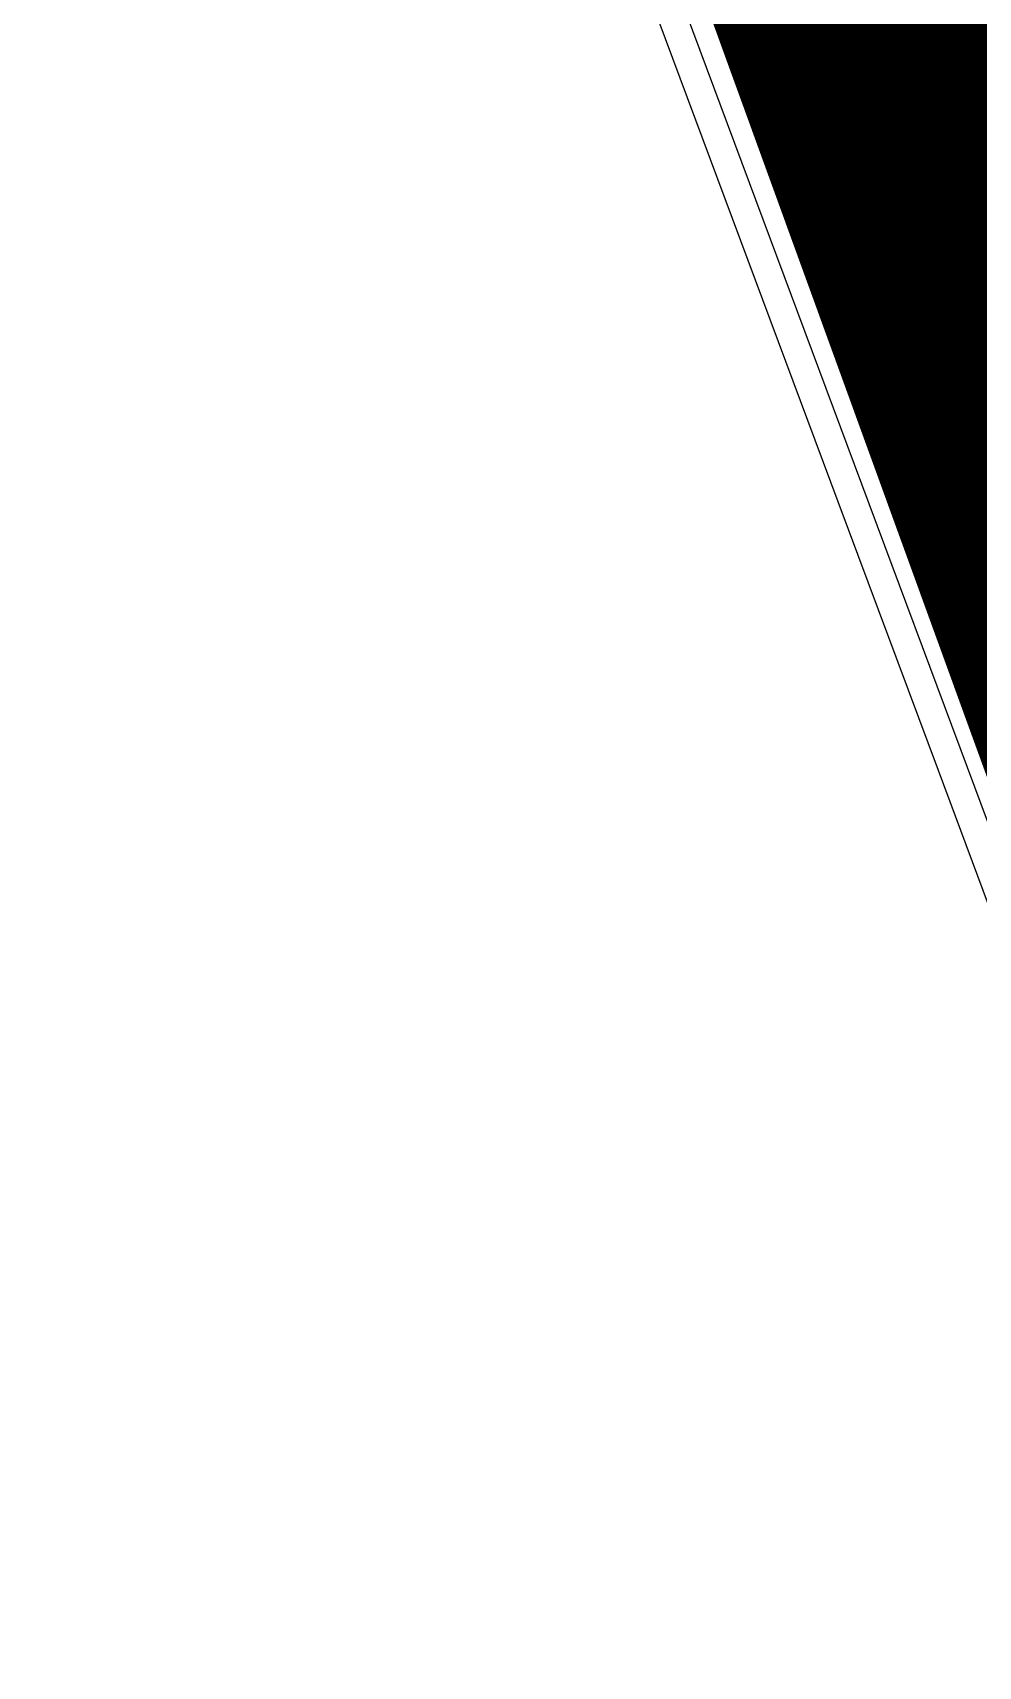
# Model space of a CAD drawing. Extents: x 12199666 to 24617114, y 1197707 to 2548648.
# Drawn here: x 12291754.6 to 12291820.4, y 1283785.8 to 1283899.7 of the extents above; entities that cross this region are included whole.
import ezdxf

# ---------------------------------------------------------------- set-up
doc = ezdxf.new("R2010")
doc.units = 0
doc.header["$LTSCALE"] = 10
doc.header["$MEASUREMENT"] = 0
for name, pattern in [('TX-PLAN-T1-F11$0$CENTER', [2, 1.25, -0.25, 0.25, -0.25]), ('TX-PLAN-T1-F11$0$CONTINOUS', [0]), ('TX-PLAN-T1-F11$0$DASHED', [0.75, 0.5, -0.25])]:
    doc.linetypes.add(name, pattern=pattern)
doc.layers.add('TX-PLAN-T1-F11$0$_EDO-ALUMINIUM-SECTION', color=90, linetype='Continuous', lineweight=30)
doc.layers.add('TX-PLAN-T1-F11$0$幕墙线', color=114, linetype='Continuous', lineweight=30)
doc.layers.add('TX-PLAN-T1-F11$0$bangong', color=5, linetype='Continuous', true_color=0x0000ff)
for name, color, linetype in [('TX-PLAN-T1-F11$0$F-Alum', 4, 'Continuous'), ('TX-PLAN-T1-F11$0$F-Bolt', 32, 'Continuous'), ('TX-PLAN-T1-F11$0$F-Glazing', 8, 'Continuous'), ('TX-PLAN-T1-F11$0$F_MISC', 8, 'Continuous')]:
    doc.layers.add(name, color=color, linetype=linetype)

# ---------------------------------------------------------------- blocks, each defined once
blk = doc.blocks.new('TX-PLAN-T1-F11$0$qertqtwet')
at = {"layer": 'TX-PLAN-T1-F11$0$F-Glazing'}
h = blk.add_hatch(dxfattribs=at)
h.set_pattern_fill('ANSI37', color=256, angle=270.0000000000034, style=0)
h.set_pattern_definition([(315.0000000000033, (-29614.42304775224, -25731.69154979243), (1.122532015133579, 1.122532015133709), []), (45.00000000000334, (-29614.42304775224, -25731.69154979243), (-1.122532015133709, 1.122532015133579), [])])
h.paths.add_polyline_path([(-29820.57937317537, -22812.52878940574), (-29818.8122062625, -22812.52878940575), (-29818.8122062625, -22810.33161240899, 0.323428697050681), (-29824.22649746502, -22816.97082330404), (-29822.2096299913, -22816.97082330405, -0.1185157189850159), (-29821.23881053725, -22812.93261066923, -0.2818610536571748)])
h.paths.add_polyline_path([(-29822.2096299913, -22816.97082330405), (-29824.22649746502, -22816.97082330404, 0.3560576311528728), (-29818.8122062625, -22824.46540130571), (-29818.8122062625, -22821.41285720236), (-29820.57937317537, -22821.41285720236, -0.2818610536571745), (-29821.23881053725, -22821.00903593886, -0.1185157189850159)])
at = {"color": 8, "linetype": 'TX-PLAN-T1-F11$0$DASHED'}
for p, q in [((-29818.81220626278, -22814.88745477372, -46928.13187290396), (-29758.81220626278, -22814.88745477372, -46928.13187290396)), ((-29818.81220626278, -22814.88745477372, -46928.13187290396), (-29758.81220626278, -22814.88745477372, -46928.13187290396)), ((-29818.81220626278, -22819.05412144038, -46928.13187290396), (-29758.81220626278, -22819.05412144038, -46928.13187290396)), ((-29818.81220626278, -22819.05412144038, -46928.13187290396), (-29758.81220626278, -22819.05412144038, -46928.13187290396))]:
    blk.add_line(p, q, dxfattribs=at)
at = {"color": 8, "linetype": 'TX-PLAN-T1-F11$0$CENTER'}
blk.add_line((-29825.47887292947, -22816.97078810705, -46928.13187290396), (-29754.64553959612, -22816.97078810705, -46928.13187290396), dxfattribs=at)
blk.add_line((-29825.47887292947, -22816.97078810705, -46928.13187290396), (-29754.64553959612, -22816.97078810705, -46928.13187290396), dxfattribs=at)
blk.add_arc((-29816.92428280844, -22817.39850685732, -23464.06593645198), 7.314728437362906, 104.9572881810436, 255.0427118187282)
at = {"layer": 'TX-PLAN-T1-F11$0$F-Bolt', "elevation": -46928.13187290396}
blk.add_lwpolyline([(-29820.98789410364, -22820.49255707884, 0.2099352819367999), (-29819.32357117219, -22821.47078796239), (-29818.81220753584, -22821.47078810705), (-29818.81220498975, -22812.47078810705), (-29819.3235686261, -22812.47078796277, 0.2099352819368), (-29820.98789211101, -22813.44901790502, 0.1433843212667726), (-29822.08493336194, -22816.35715081947), (-29820.79994085657, -22816.35715118109), (-29820.79994120376, -22817.58442390836), (-29822.08493370902, -22817.58442354483, 0.1433843212667727)], format="xyb", close=True, dxfattribs=at)
blk.add_lwpolyline([(-29820.98789410364, -22820.49255707884, 0.2099352819367999), (-29819.32357117219, -22821.47078796239), (-29818.81220753584, -22821.47078810705), (-29818.81220498975, -22812.47078810705), (-29819.3235686261, -22812.47078796277, 0.2099352819368), (-29820.98789211101, -22813.44901790502, 0.1433843212667726), (-29822.08493336194, -22816.35715081947), (-29820.79994085657, -22816.35715118109), (-29820.79994120376, -22817.58442390836), (-29822.08493370902, -22817.58442354483, 0.1433843212667727)], format="xyb", close=True, dxfattribs=at)
blk.add_lwpolyline([(-29818.81220626278, -22819.47078810705), (-29759.22887292947, -22819.47078810705), (-29758.81220626278, -22819.05412144038), (-29758.81220626278, -22814.88745477372), (-29759.22887292947, -22814.47078810705), (-29818.81220626278, -22814.47078810705)], dxfattribs=at)
blk.add_lwpolyline([(-29818.81220626278, -22819.47078810705), (-29759.22887292947, -22819.47078810705), (-29758.81220626278, -22819.05412144038), (-29758.81220626278, -22814.88745477372), (-29759.22887292947, -22814.47078810705), (-29818.81220626278, -22814.47078810705)], dxfattribs=at)
blk = doc.blocks.new('*U193')
at = {"layer": 'TX-PLAN-T1-F11$0$F-Alum'}
for points in [[(474.7123951152898, -601.0306250431167), (466.1576926645357, -605.9728779365832), (457.6130095296539, -610.9093424355378), (445.4153107779566, -589.7959424406727)], [(495.5832769325934, -601.067196193093), (495.5832769325934, -601.0671961930348), (474.8020190792158, -613.0729998740571), (474.8020190792158, -613.0729998739698), (386.1010766436812, -664.3175448094407)], [(381.2788209777791, -657.8256456259696), (381.2597441703547, -657.8366667300434), (380.0398544089403, -655.7251176545396), (455.8812394279521, -611.9098305052466), (454.8807539343834, -610.1780535563303), (456.612525985809, -609.1775708921195), (457.6130086500198, -610.909342943618), (474.7123976727016, -601.0306235656317)]]:
    blk.add_lwpolyline(points, dxfattribs=at)
blk.add_lwpolyline([(385.3697887959424, -667.0497999373765), (477.5342742071953, -613.8042877217376), (477.5342742069624, -613.8042877217231), (494.8519890848547, -603.7994513208541), (494.8519890848547, -603.7994513208978), (515.2526503666304, -592.0135269059829), (509.2227795810904, -581.5762165036285), (508.3568938372191, -582.0764583237324), (509.5112178020645, -584.0745173121395), (507.7794463143218, -585.0750009522017, 1), (508.7799299543258, -586.8067724399589), (509.6458156981971, -586.3065306199424), (512.5203952384181, -591.2822390548536), (509.9227380075026, -592.7829645162565), (509.9227380093653, -592.7829645187594), (512.5203952402808, -591.2822390573419), (512.520395238651, -591.2822390583169), (495.5832769325934, -601.067196193093)], format="xyb", dxfattribs=at)
at = {"layer": 'TX-PLAN-T1-F11$0$F-Alum', "linetype": 'TX-PLAN-T1-F11$0$CONTINOUS', "ltscale": 15555}
blk.add_lwpolyline([(386.8719783208799, -654.5943518436106), (467.0768878774252, -608.2581576754019), (467.1865810544696, -607.8483194061846), (467.5964193237014, -607.9580125833891), (503.7120713072363, -587.0931818447134, -0.2963790067036685), (504.2562180578243, -587.1217130389268), (509.5048460268881, -591.414830050373), (509.7787096002139, -592.4164107431134, 0.5575365158333588), (510.0783953033388, -592.5775490900851), (510.7740861696657, -592.1756327085313, 0.2840790438404123), (511.0230586079415, -591.712592832002), (510.4276106373873, -587.9536942196864, 0.1428492727586986), (510.3876624978147, -587.7905220380635), (509.6092513059266, -586.4431433763093), (508.8299541363958, -586.8933610143285, -1), (507.7294221322518, -584.988412377832), (509.1581635049079, -584.1629961035942, 0.414213562373095), (509.2678566819523, -583.753157834406), (509.2678566819523, -583.753157834406)], format="xyb", dxfattribs=at)
at = {"layer": 'TX-PLAN-T1-F11$0$F_MISC', "rotation": 120.0159999954234}
blk.add_blockref('TX-PLAN-T1-F11$0$qertqtwet', (-34206.12903104257, 13797.59694571102, 46928.13187290396), dxfattribs=at)
blk = doc.blocks.new('TX-PLAN-T1-F11$0$A$C21521A5F')
at = {"rotation": 90}
blk.add_blockref('*U193', (388.7170751225203, -4239.780242875218, 0.0004146164392175001), dxfattribs=at)
blk = doc.blocks.new('TX-PLAN-T1-F11$0$标准层幕墙0118')
at = {"color": 3, "rotation": 180}
blk.add_blockref('TX-PLAN-T1-F11$0$A$C21521A5F', (-5561.283235622803, 27660.21975712452, -0.0004146164392191662), dxfattribs=at)
blk = doc.blocks.new('TX-PLAN-T1-F11')
at = {"layer": 'TX-PLAN-T1-F11$0$bangong', "const_width": 100}
blk.add_lwpolyline([(12291477.37825624, 1278441.748638018), (12291073.18460548, 1279554.791906729), (12291055.47020126, 1279602.317884226), (12291744.74105151, 1279858.722251611), (12291748.34112883, 1279863.379635437), (12291726.92175591, 1279920.845673973), (12291322.72810515, 1281033.888942685), (12291305.01370093, 1281081.414920182), (12291994.28455118, 1281337.819287567), (12291997.8846285, 1281342.476671393), (12291976.46525558, 1281399.942709929), (12291572.27160482, 1282512.98597864), (12291554.5572006, 1282560.511956137), (12292243.82805085, 1282816.916323522), (12292247.42812817, 1282821.573707348), (12292226.00875525, 1282879.039745884), (12291821.81510449, 1283992.083014595), (12291804.10070027, 1284039.608992093), (12292498.03978862, 1284297.749914325), (12292471.61357533, 1284357.150512128), (12292069.39967108, 1285285.845163665)], dxfattribs=at)
at = {"layer": 'TX-PLAN-T1-F11$0$幕墙线'}
blk.add_lwpolyline([(12290498.97564053, 1272402.986285386), (12290045.39468336, 1273620.040141484), (12290748.5191401, 1273882.083321587), (12290294.93818304, 1275099.13717744), (12290998.06263977, 1275361.180357542), (12290544.4816827, 1276578.234213395), (12291247.60613954, 1276840.277393253), (12290794.02518238, 1278057.331249351), (12291497.14963911, 1278319.374429453), (12291043.57268018, 1279536.429775347), (12291746.69313888, 1279798.471465164), (12291293.11617985, 1281015.526811303), (12291996.23663855, 1281277.568501119), (12291542.65967952, 1282494.623847259), (12292245.78013813, 1282756.66553732), (12291792.20317919, 1283973.720883214), (12292495.32363779, 1284235.762573278), (12292039.00345736, 1285261.474853686), (12292767.39544494, 1285585.52280509), (12292552.24001557, 1286687.310172401), (12293336.30337365, 1286840.420920983)], dxfattribs=at)
at = {"layer": 'TX-PLAN-T1-F11$0$_EDO-ALUMINIUM-SECTION', "rotation": 350.4236156863823}
blk.add_blockref('TX-PLAN-T1-F11$0$标准层幕墙0118', (12293055.45042718, 1251790.443008234), dxfattribs=at)

msp = doc.modelspace()

# ---------------------------------------------------------------- block references
msp.add_blockref('TX-PLAN-T1-F11', (0, 0))

doc.saveas('drawing.dxf')
